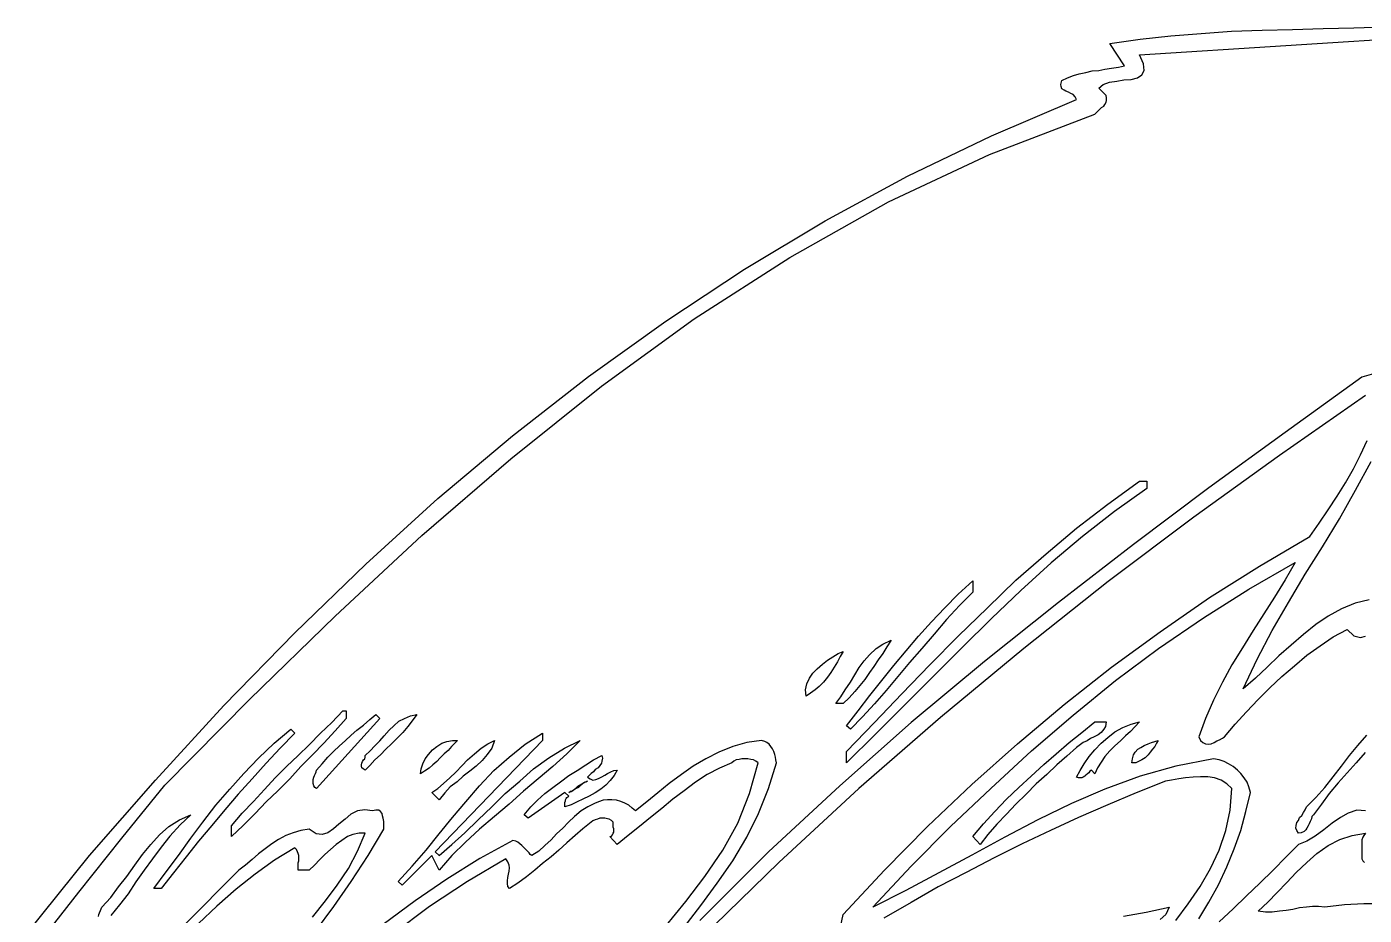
# Model space of a CAD drawing. Extents: x 0.02 to 7.63, y 0.01 to 6.75.
# Drawn here: x 0.587 to 2.978, y 4.998 to 6.586 of the extents above; entities that cross this region are included whole.
import ezdxf

# ---------------------------------------------------------------- set-up
doc = ezdxf.new("R2010")
doc.units = 0
doc.layers.add('1', color=7, linetype='Continuous')

msp = doc.modelspace()

# ---------------------------------------------------------------- linework, layer by layer
for points in [[(0.587, 4.966), (0.699, 5.105), (0.817, 5.24), (0.939, 5.373), (1.066, 5.503), (1.193, 5.626), (1.322, 5.743), (1.455, 5.855), (1.591, 5.961), (1.729, 6.06), (1.87, 6.153), (2.014, 6.239), (2.161, 6.319), (2.311, 6.391), (2.463, 6.456), (2.461, 6.461), (2.457, 6.465), (2.453, 6.467), (2.449, 6.469), (2.444, 6.471), (2.441, 6.473), (2.437, 6.475), (2.436, 6.479), (2.435, 6.483), (2.437, 6.49), (2.447, 6.495), (2.458, 6.499), (2.468, 6.502), (2.48, 6.504), (2.491, 6.507), (2.503, 6.508), (2.514, 6.51), (2.526, 6.512), (2.538, 6.514), (2.549, 6.516), (2.523, 6.556), (2.577, 6.564), (2.632, 6.57), (2.686, 6.574), (2.74, 6.578), (2.795, 6.58), (2.849, 6.581), (2.904, 6.583), (2.959, 6.584), (3.015, 6.586)], [(2.98, 5.927), (2.826, 5.82), (2.673, 5.71), (2.52, 5.595), (2.369, 5.475), (2.22, 5.352), (2.074, 5.225), (1.931, 5.093), (1.793, 4.958)], [(2.039, 4.966), (2.046, 5), (2.12, 5.079), (2.197, 5.157), (2.276, 5.232), (2.358, 5.305), (2.441, 5.375), (2.526, 5.442), (2.613, 5.505), (2.701, 5.566), (2.79, 5.622), (2.88, 5.675), (2.897, 5.699), (2.913, 5.723), (2.929, 5.747), (2.944, 5.771), (2.958, 5.796), (2.971, 5.821), (2.983, 5.847)], [(2.589, 5.761), (2.531, 5.72), (2.474, 5.675), (2.418, 5.628), (2.364, 5.579), (2.311, 5.529), (2.259, 5.477), (2.207, 5.425), (2.155, 5.373), (2.104, 5.322), (2.052, 5.271), (2.052, 5.291), (2.102, 5.343), (2.151, 5.394), (2.201, 5.446), (2.252, 5.497), (2.304, 5.548), (2.355, 5.597), (2.409, 5.644), (2.463, 5.69), (2.519, 5.733), (2.576, 5.774), (2.589, 5.774), (2.589, 5.761)], [(2.278, 5.576), (2.254, 5.552), (2.231, 5.527), (2.209, 5.501), (2.187, 5.475), (2.165, 5.45), (2.144, 5.425), (2.123, 5.4), (2.102, 5.376), (2.081, 5.353), (2.059, 5.331), (2.052, 5.337), (2.073, 5.364), (2.094, 5.391), (2.115, 5.418), (2.137, 5.445), (2.159, 5.471), (2.181, 5.497), (2.204, 5.523), (2.228, 5.548), (2.252, 5.572), (2.278, 5.596), (2.278, 5.576)], [(2.132, 5.49), (2.124, 5.478), (2.117, 5.466), (2.109, 5.455), (2.101, 5.443), (2.093, 5.432), (2.085, 5.42), (2.076, 5.409), (2.067, 5.398), (2.057, 5.387), (2.046, 5.377), (2.033, 5.377), (2.042, 5.389), (2.05, 5.401), (2.059, 5.415), (2.067, 5.428), (2.075, 5.441), (2.084, 5.453), (2.093, 5.464), (2.105, 5.475), (2.117, 5.483), (2.132, 5.49)], [(2.046, 5.47), (2.041, 5.461), (2.036, 5.451), (2.03, 5.442), (2.024, 5.432), (2.018, 5.424), (2.011, 5.415), (2.003, 5.407), (1.996, 5.401), (1.988, 5.395), (1.98, 5.39), (1.979, 5.401), (1.981, 5.412), (1.986, 5.422), (1.992, 5.431), (2, 5.439), (2.009, 5.447), (2.018, 5.454), (2.028, 5.46), (2.037, 5.466), (2.046, 5.47)], [(1.158, 5.35), (1.138, 5.328), (1.118, 5.306), (1.098, 5.285), (1.077, 5.264), (1.057, 5.242), (1.036, 5.221), (1.015, 5.201), (0.995, 5.18), (0.974, 5.159), (0.953, 5.139), (0.953, 5.158), (0.972, 5.181), (0.992, 5.202), (1.012, 5.223), (1.031, 5.244), (1.051, 5.264), (1.072, 5.284), (1.092, 5.303), (1.112, 5.324), (1.132, 5.343), (1.152, 5.364), (1.158, 5.364), (1.158, 5.35)], [(1.105, 5.225), (1.102, 5.227), (1.1, 5.23), (1.099, 5.234), (1.099, 5.237), (1.099, 5.241), (1.1, 5.245), (1.101, 5.248), (1.103, 5.252), (1.104, 5.255), (1.105, 5.258), (1.115, 5.269), (1.125, 5.281), (1.135, 5.291), (1.146, 5.301), (1.156, 5.31), (1.167, 5.32), (1.177, 5.329), (1.189, 5.338), (1.2, 5.348), (1.211, 5.357), (1.218, 5.35), (1.105, 5.225)], [(1.284, 5.357), (1.276, 5.346), (1.268, 5.336), (1.259, 5.325), (1.249, 5.315), (1.239, 5.305), (1.229, 5.295), (1.219, 5.285), (1.209, 5.276), (1.2, 5.266), (1.192, 5.258), (1.188, 5.26), (1.186, 5.262), (1.185, 5.265), (1.185, 5.267), (1.186, 5.27), (1.187, 5.273), (1.189, 5.276), (1.191, 5.278), (1.192, 5.281), (1.192, 5.284), (1.201, 5.292), (1.209, 5.301), (1.218, 5.31), (1.226, 5.319), (1.235, 5.329), (1.243, 5.337), (1.252, 5.345), (1.262, 5.35), (1.273, 5.355), (1.284, 5.357)], [(1.066, 5.324), (1.04, 5.297), (1.015, 5.27), (0.99, 5.242), (0.965, 5.215), (0.941, 5.187), (0.918, 5.159), (0.894, 5.131), (0.872, 5.103), (0.849, 5.074), (0.827, 5.046), (0.814, 5.046), (0.836, 5.076), (0.858, 5.105), (0.88, 5.136), (0.902, 5.165), (0.925, 5.195), (0.95, 5.224), (0.975, 5.252), (1.001, 5.279), (1.029, 5.306), (1.059, 5.331), (1.066, 5.324)], [(2.516, 5.344), (2.515, 5.336), (2.512, 5.331), (2.507, 5.325), (2.502, 5.321), (2.495, 5.317), (2.488, 5.314), (2.482, 5.31), (2.475, 5.307), (2.468, 5.302), (2.463, 5.298), (2.446, 5.283), (2.428, 5.267), (2.41, 5.25), (2.391, 5.233), (2.373, 5.215), (2.355, 5.197), (2.338, 5.179), (2.321, 5.161), (2.305, 5.143), (2.291, 5.125), (2.278, 5.139), (2.297, 5.162), (2.317, 5.184), (2.338, 5.206), (2.36, 5.227), (2.382, 5.247), (2.405, 5.268), (2.427, 5.287), (2.45, 5.307), (2.473, 5.325), (2.496, 5.344), (2.516, 5.344)], [(2.576, 5.344), (2.568, 5.336), (2.56, 5.327), (2.551, 5.319), (2.542, 5.31), (2.532, 5.301), (2.523, 5.292), (2.514, 5.282), (2.507, 5.272), (2.501, 5.262), (2.496, 5.251), (2.49, 5.258), (2.487, 5.256), (2.485, 5.253), (2.483, 5.251), (2.48, 5.249), (2.478, 5.247), (2.475, 5.245), (2.473, 5.244), (2.47, 5.244), (2.467, 5.244), (2.463, 5.245), (2.47, 5.257), (2.477, 5.269), (2.486, 5.282), (2.496, 5.294), (2.507, 5.306), (2.519, 5.316), (2.532, 5.326), (2.546, 5.334), (2.561, 5.34), (2.576, 5.344)], [(1.509, 5.311), (1.317, 5.112), (1.324, 5.105), (1.347, 5.125), (1.37, 5.146), (1.394, 5.169), (1.418, 5.192), (1.442, 5.216), (1.468, 5.238), (1.493, 5.26), (1.52, 5.28), (1.548, 5.297), (1.576, 5.311), (1.552, 5.287), (1.527, 5.264), (1.501, 5.242), (1.475, 5.22), (1.449, 5.197), (1.423, 5.175), (1.396, 5.152), (1.371, 5.129), (1.347, 5.105), (1.324, 5.079), (1.311, 5.105), (1.258, 5.052), (1.251, 5.059), (1.276, 5.086), (1.301, 5.115), (1.324, 5.144), (1.348, 5.173), (1.372, 5.201), (1.396, 5.23), (1.422, 5.257), (1.449, 5.281), (1.478, 5.304), (1.509, 5.324), (1.509, 5.311)], [(1.357, 5.311), (1.352, 5.306), (1.346, 5.3), (1.34, 5.293), (1.333, 5.287), (1.326, 5.28), (1.32, 5.273), (1.313, 5.267), (1.306, 5.261), (1.298, 5.256), (1.291, 5.251), (1.292, 5.26), (1.295, 5.269), (1.299, 5.278), (1.305, 5.286), (1.312, 5.294), (1.32, 5.3), (1.329, 5.306), (1.338, 5.309), (1.348, 5.311), (1.357, 5.311)], [(1.423, 5.311), (1.418, 5.297), (1.41, 5.286), (1.401, 5.275), (1.39, 5.265), (1.379, 5.256), (1.367, 5.247), (1.356, 5.237), (1.344, 5.228), (1.334, 5.217), (1.324, 5.205), (1.311, 5.218), (1.322, 5.225), (1.332, 5.234), (1.343, 5.244), (1.354, 5.254), (1.365, 5.266), (1.375, 5.276), (1.387, 5.287), (1.399, 5.297), (1.411, 5.305), (1.423, 5.311)], [(2.609, 5.311), (2.606, 5.306), (2.603, 5.3), (2.599, 5.295), (2.595, 5.29), (2.591, 5.285), (2.586, 5.28), (2.58, 5.276), (2.574, 5.273), (2.569, 5.271), (2.562, 5.271), (2.563, 5.278), (2.565, 5.285), (2.568, 5.29), (2.573, 5.295), (2.578, 5.298), (2.584, 5.302), (2.591, 5.305), (2.597, 5.307), (2.603, 5.309), (2.609, 5.311)], [(2.979, 5.289), (2.963, 5.271), (2.947, 5.253), (2.931, 5.235), (2.915, 5.216), (2.901, 5.197), (2.887, 5.178), (2.884, 5.175), (2.883, 5.171), (2.881, 5.166), (2.879, 5.162), (2.877, 5.158), (2.875, 5.154), (2.873, 5.151), (2.87, 5.148), (2.865, 5.146), (2.86, 5.145), (2.857, 5.15), (2.855, 5.154), (2.856, 5.159), (2.857, 5.164), (2.86, 5.168), (2.862, 5.173), (2.866, 5.177), (2.869, 5.182), (2.872, 5.187), (2.874, 5.192), (2.891, 5.209), (2.907, 5.227), (2.922, 5.246), (2.937, 5.265), (2.951, 5.284), (2.966, 5.302), (2.982, 5.32)], [(1.615, 5.284), (1.616, 5.279), (1.615, 5.274), (1.614, 5.27), (1.611, 5.266), (1.608, 5.262), (1.603, 5.259), (1.6, 5.255), (1.596, 5.252), (1.592, 5.248), (1.589, 5.245), (1.594, 5.242), (1.599, 5.24), (1.604, 5.241), (1.609, 5.243), (1.615, 5.246), (1.62, 5.249), (1.625, 5.252), (1.631, 5.255), (1.636, 5.257), (1.642, 5.258), (1.637, 5.248), (1.63, 5.239), (1.622, 5.231), (1.613, 5.224), (1.603, 5.217), (1.592, 5.211), (1.581, 5.206), (1.571, 5.201), (1.56, 5.196), (1.549, 5.192), (1.549, 5.194), (1.549, 5.197), (1.549, 5.2), (1.55, 5.203), (1.55, 5.205), (1.551, 5.207), (1.552, 5.209), (1.554, 5.21), (1.556, 5.211), (1.549, 5.218), (1.483, 5.172), (1.476, 5.178), (1.488, 5.192), (1.5, 5.204), (1.513, 5.216), (1.527, 5.227), (1.541, 5.237), (1.556, 5.248), (1.571, 5.257), (1.586, 5.267), (1.6, 5.276), (1.615, 5.284)], [(1.728, 4.978), (1.765, 5.023), (1.799, 5.068), (1.831, 5.115), (1.858, 5.163), (1.879, 5.216), (1.894, 5.271), (1.89, 5.274), (1.886, 5.276), (1.881, 5.277), (1.876, 5.278), (1.87, 5.278), (1.865, 5.278), (1.86, 5.277), (1.855, 5.276), (1.851, 5.274), (1.847, 5.271), (1.825, 5.261), (1.803, 5.25), (1.782, 5.236), (1.762, 5.221), (1.742, 5.206), (1.722, 5.189), (1.702, 5.173), (1.682, 5.157), (1.662, 5.141), (1.642, 5.125), (1.629, 5.139), (1.632, 5.14), (1.634, 5.142), (1.635, 5.145), (1.636, 5.147), (1.636, 5.15), (1.636, 5.153), (1.635, 5.156), (1.635, 5.159), (1.635, 5.162), (1.635, 5.165), (1.632, 5.168), (1.628, 5.17), (1.625, 5.171), (1.62, 5.172), (1.615, 5.172), (1.611, 5.172), (1.607, 5.17), (1.603, 5.169), (1.599, 5.167), (1.596, 5.165), (1.581, 5.153), (1.567, 5.141), (1.552, 5.128), (1.538, 5.115), (1.524, 5.103), (1.509, 5.091), (1.495, 5.079), (1.48, 5.067), (1.465, 5.056), (1.45, 5.046), (1.447, 5.05), (1.446, 5.055), (1.446, 5.06), (1.447, 5.066), (1.448, 5.072), (1.449, 5.077), (1.45, 5.083), (1.449, 5.088), (1.447, 5.094), (1.443, 5.099), (1.375, 5.059), (1.307, 5.014), (1.242, 4.965)], [(2.641, 4.989), (2.663, 5.019), (2.684, 5.05), (2.703, 5.082), (2.718, 5.115), (2.73, 5.15), (2.738, 5.186), (2.741, 5.225), (2.732, 5.233), (2.722, 5.24), (2.71, 5.244), (2.698, 5.246), (2.685, 5.246), (2.672, 5.245), (2.658, 5.244), (2.646, 5.242), (2.633, 5.24), (2.622, 5.238), (2.57, 5.217), (2.519, 5.196), (2.467, 5.173), (2.417, 5.15), (2.366, 5.126), (2.316, 5.101), (2.266, 5.075), (2.216, 5.049), (2.168, 5.021), (2.119, 4.993)], [(0.715, 4.996), (0.716, 5), (0.717, 5.003), (0.719, 5.007), (0.72, 5.01), (0.721, 5.013), (0.737, 5.03), (0.751, 5.049), (0.766, 5.068), (0.78, 5.088), (0.794, 5.107), (0.809, 5.125), (0.824, 5.142), (0.841, 5.157), (0.86, 5.169), (0.88, 5.178)], [(0.88, 5.178), (0.861, 5.16), (0.843, 5.14), (0.827, 5.12), (0.812, 5.099), (0.797, 5.079), (0.782, 5.058), (0.768, 5.037), (0.753, 5.017), (0.737, 4.998)], [(1.098, 4.995), (1.121, 5.024), (1.142, 5.052), (1.162, 5.082), (1.178, 5.113), (1.192, 5.145), (1.181, 5.145), (1.17, 5.143), (1.16, 5.139), (1.15, 5.132), (1.14, 5.125), (1.13, 5.116), (1.12, 5.107), (1.111, 5.098), (1.101, 5.088), (1.092, 5.079), (1.072, 5.079), (1.072, 5.083), (1.072, 5.087), (1.072, 5.092), (1.073, 5.096), (1.073, 5.1), (1.073, 5.105), (1.072, 5.109), (1.071, 5.112), (1.069, 5.116), (1.066, 5.119), (1.03, 5.097), (0.995, 5.072), (0.961, 5.045), (0.927, 5.015), (0.894, 4.984)], [(2.547, 4.997), (2.588, 5.004), (2.629, 5.013), (2.623, 5), (2.613, 4.991)]]:
    msp.add_lwpolyline(points)
at = {"layer": '1'}
for points in [[(0.605, 4.944), (0.68, 5.04), (0.757, 5.136), (0.834, 5.231), (0.985, 5.384), (1.138, 5.533), (1.293, 5.677), (1.452, 5.814), (1.614, 5.944), (1.78, 6.064), (1.951, 6.174), (2.127, 6.273), (2.308, 6.358), (2.496, 6.43), (2.499, 6.433), (2.502, 6.436), (2.505, 6.439), (2.508, 6.442), (2.512, 6.444), (2.514, 6.447), (2.516, 6.451), (2.517, 6.454), (2.517, 6.459), (2.516, 6.463), (2.503, 6.476), (2.511, 6.483), (2.522, 6.487), (2.535, 6.489), (2.548, 6.491), (2.561, 6.492), (2.572, 6.495), (2.58, 6.5), (2.584, 6.508), (2.583, 6.52), (2.576, 6.536), (3.099, 6.569)], [(3.019, 5.973), (2.973, 5.96), (2.836, 5.861), (2.7, 5.762), (2.565, 5.661), (2.431, 5.557), (2.299, 5.452), (2.168, 5.343), (2.04, 5.23), (1.913, 5.112), (1.79, 4.989)], [(2.986, 5.562), (2.961, 5.556), (2.937, 5.546), (2.913, 5.533), (2.891, 5.518), (2.869, 5.5), (2.847, 5.481), (2.825, 5.462), (2.804, 5.442), (2.783, 5.422), (2.761, 5.403), (2.786, 5.456), (2.813, 5.507), (2.842, 5.557), (2.872, 5.608), (2.903, 5.657), (2.933, 5.707), (2.962, 5.758), (2.99, 5.809)], [(2.682, 4.992), (2.7, 5.022), (2.717, 5.053), (2.732, 5.085), (2.745, 5.117), (2.757, 5.15), (2.766, 5.184), (2.774, 5.218), (2.771, 5.228), (2.768, 5.236), (2.763, 5.244), (2.757, 5.252), (2.751, 5.258), (2.743, 5.264), (2.735, 5.269), (2.727, 5.273), (2.718, 5.276), (2.708, 5.278), (2.641, 5.265), (2.577, 5.247), (2.514, 5.224), (2.454, 5.198), (2.394, 5.169), (2.335, 5.138), (2.276, 5.106), (2.217, 5.074), (2.158, 5.043), (2.099, 5.013), (2.168, 5.086), (2.238, 5.157), (2.31, 5.225), (2.383, 5.292), (2.457, 5.356), (2.533, 5.418), (2.61, 5.475), (2.69, 5.53), (2.771, 5.581), (2.854, 5.629), (2.836, 5.598), (2.817, 5.567), (2.798, 5.537), (2.779, 5.507), (2.76, 5.476), (2.741, 5.446), (2.724, 5.415), (2.708, 5.383), (2.694, 5.35), (2.682, 5.317), (2.685, 5.311), (2.689, 5.307), (2.694, 5.305), (2.699, 5.304), (2.704, 5.305), (2.709, 5.307), (2.714, 5.31), (2.719, 5.312), (2.724, 5.315), (2.728, 5.317), (2.747, 5.34), (2.767, 5.362), (2.788, 5.384), (2.809, 5.405), (2.83, 5.425), (2.853, 5.444), (2.875, 5.463), (2.899, 5.48), (2.922, 5.496), (2.947, 5.509), (2.959, 5.498), (2.971, 5.495), (2.98, 5.497)], [(1.762, 4.977), (1.792, 5.016), (1.821, 5.056), (1.849, 5.096), (1.874, 5.138), (1.895, 5.18), (1.913, 5.225), (1.927, 5.271), (1.926, 5.276), (1.925, 5.281), (1.924, 5.286), (1.922, 5.291), (1.92, 5.296), (1.917, 5.3), (1.914, 5.304), (1.91, 5.307), (1.906, 5.309), (1.9, 5.311), (1.874, 5.307), (1.849, 5.3), (1.824, 5.29), (1.801, 5.278), (1.778, 5.265), (1.757, 5.25), (1.735, 5.234), (1.715, 5.217), (1.695, 5.201), (1.675, 5.185), (1.669, 5.19), (1.663, 5.195), (1.656, 5.199), (1.649, 5.202), (1.641, 5.204), (1.633, 5.205), (1.625, 5.205), (1.617, 5.204), (1.609, 5.201), (1.602, 5.198), (1.59, 5.192), (1.578, 5.185), (1.566, 5.175), (1.555, 5.165), (1.545, 5.154), (1.534, 5.144), (1.524, 5.133), (1.513, 5.123), (1.502, 5.113), (1.49, 5.105), (1.487, 5.107), (1.485, 5.11), (1.482, 5.113), (1.479, 5.116), (1.475, 5.12), (1.472, 5.123), (1.468, 5.126), (1.465, 5.129), (1.461, 5.131), (1.456, 5.132), (1.397, 5.1), (1.338, 5.063), (1.281, 5.024), (1.224, 4.982)], [(1.589, 5.238), (1.586, 5.236), (1.582, 5.235), (1.579, 5.232), (1.576, 5.23), (1.573, 5.227), (1.569, 5.225), (1.566, 5.223), (1.563, 5.221), (1.56, 5.219), (1.556, 5.218), (1.559, 5.22), (1.562, 5.221), (1.566, 5.224), (1.569, 5.226), (1.572, 5.229), (1.575, 5.231), (1.579, 5.233), (1.582, 5.235), (1.585, 5.237), (1.589, 5.238)], [(1.103, 4.97), (1.136, 5.014), (1.167, 5.059), (1.197, 5.105), (1.225, 5.152), (1.225, 5.156), (1.225, 5.161), (1.225, 5.166), (1.224, 5.172), (1.223, 5.176), (1.222, 5.18), (1.219, 5.184), (1.216, 5.186), (1.211, 5.186), (1.205, 5.185), (1.191, 5.187), (1.178, 5.185), (1.166, 5.179), (1.156, 5.17), (1.145, 5.161), (1.135, 5.153), (1.125, 5.146), (1.115, 5.143), (1.104, 5.144), (1.092, 5.152), (1.077, 5.15), (1.063, 5.146), (1.05, 5.141), (1.037, 5.134), (1.025, 5.126), (1.013, 5.117), (1.001, 5.108), (0.99, 5.098), (0.978, 5.088), (0.966, 5.079), (0.768, 4.88)], [(2.98, 5.185), (2.964, 5.186), (2.949, 5.181), (2.935, 5.173), (2.92, 5.163), (2.905, 5.151), (2.89, 5.14), (2.875, 5.131), (2.86, 5.125), (2.838, 5.103), (2.815, 5.079), (2.791, 5.056), (2.767, 5.033), (2.743, 5.01), (2.718, 4.987)], [(3.012, 5.019), (2.977, 5.019), (2.942, 5.017), (2.907, 5.013), (2.896, 5.014), (2.885, 5.014), (2.874, 5.013), (2.862, 5.012), (2.85, 5.009), (2.838, 5.007), (2.826, 5.006), (2.813, 5.004), (2.801, 5.004), (2.788, 5.006), (2.805, 5.022), (2.822, 5.039), (2.839, 5.057), (2.856, 5.075), (2.875, 5.093), (2.893, 5.109), (2.913, 5.123), (2.934, 5.134), (2.956, 5.141), (2.98, 5.145), (2.977, 5.141), (2.975, 5.138), (2.973, 5.133), (2.973, 5.129), (2.973, 5.124), (2.973, 5.119), (2.973, 5.113), (2.973, 5.108), (2.973, 5.103), (2.973, 5.099), (2.975, 5.096), (2.978, 5.093)]]:
    msp.add_lwpolyline(points, dxfattribs=at)

doc.saveas('drawing.dxf')
